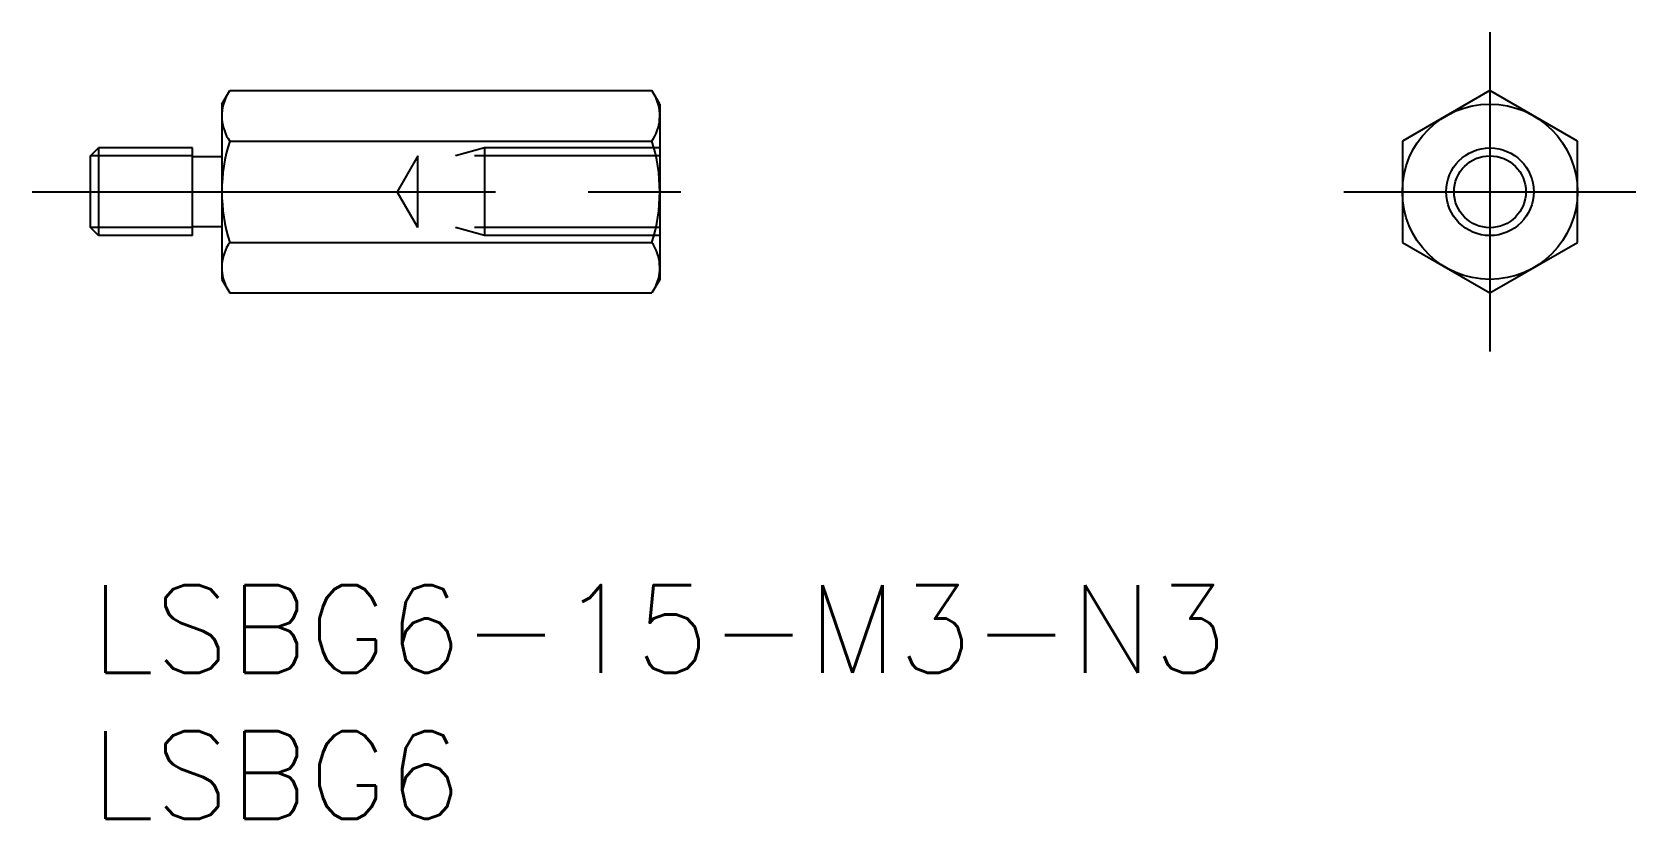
# Model space of a CAD drawing. Extents: x -2 to 52.9, y -8 to 18.9.
import ezdxf

# ---------------------------------------------------------------- set-up
doc = ezdxf.new("R2010")
doc.units = 0
doc.header["$LTSCALE"] = 0.5
doc.linetypes.add('CENTER', pattern=[50.8, 31.75, -6.35, 6.35, -6.35])
doc.linetypes.add('DASHED', pattern=[19.05, 12.7, -6.35])
for name, color, linetype in [('MSM_CENTER', 1, 'CENTER'), ('MSM_CONTINUOUS', 7, 'CONTINUOUS'), ('MSM_DASHED', 4, 'DASHED'), ('MSM_NARROW', 5, 'CONTINUOUS'), ('MSM_PART_NUMBER', 7, 'CONTINUOUS')]:
    doc.layers.add(name, color=color, linetype=linetype)
doc.styles.get("Standard").update_dxf_attribs({"font": 'txt.shx', "height": 3, "bigfont": 'bigfont.shx'})

# ---------------------------------------------------------------- blocks, each defined once
blk = doc.blocks.new('*U4')
at = {"layer": 'MSM_PART_NUMBER'}
blk.add_text('LSBG6-15-M3-N3', height=3, dxfattribs=at).set_placement((0, -3))
blk = doc.blocks.new('*U5')
at = {"layer": 'MSM_PART_NUMBER'}
blk.add_text('LSBG6', height=3, dxfattribs=at).set_placement((0, -8))

msp = doc.modelspace()

# ---------------------------------------------------------------- linework, layer by layer
at = {"layer": 'MSM_CENTER'}
for p, q in [((47.934, 18.928), (47.934, 8)), ((-2, 13.464), (21.5, 13.464)), ((42.934, 13.464), (52.934, 13.464))]:
    msp.add_line(p, q, dxfattribs=at)
at = {"layer": 'MSM_CONTINUOUS'}
for p, q in [((4.5, 16.464), (4.768, 16.928)), ((4.768, 16.928), (19.232, 16.928)), ((19.5, 16.464), (19.232, 16.928)), ((47.934, 16.928), (44.934, 15.196)), ((50.934, 15.196), (47.934, 16.928)), ((4.5, 16.464), (4.5, 10.464)), ((19.5, 16.464), (19.5, 10.464)), ((0, 14.694), (0.27, 14.964)), ((0.27, 14.964), (0.27, 11.964)), ((3.5, 14.964), (0.27, 14.964)), ((3.5, 11.964), (3.5, 14.964)), ((4.768, 15.196), (19.232, 15.196)), ((44.934, 15.196), (44.934, 11.732)), ((50.934, 11.732), (50.934, 15.196)), ((0, 12.235), (0, 14.694)), ((4.5, 14.664), (3.5, 14.664)), ((0.27, 11.964), (0, 12.235)), ((4.5, 12.264), (3.5, 12.264)), ((3.5, 11.964), (0.27, 11.964)), ((4.768, 11.732), (19.232, 11.732)), ((44.934, 11.732), (47.934, 10)), ((47.934, 10), (50.934, 11.732)), ((4.5, 10.464), (4.768, 10)), ((19.5, 10.464), (19.232, 10)), ((4.768, 10), (19.232, 10))]:
    msp.add_line(p, q, dxfattribs=at)
for radius in [3, 1.23]:
    msp.add_circle((47.934, 13.464), radius, dxfattribs=at)
for centre, radius, start, end in [((6.033, 16.062), 1.533, 154.3842, 214.3842), ((17.967, 16.062), 1.533, 325.6158, 25.6158), ((10.232, 13.464), 5.732, 162.412, 197.588), ((13.768, 13.464), 5.732, 342.412, 17.588), ((6.033, 10.866), 1.533, 145.6158, 205.6158), ((17.967, 10.866), 1.533, 334.3842, 34.3842)]:
    msp.add_arc(centre, radius, start, end, dxfattribs=at)
at = {"layer": 'MSM_DASHED'}
for p, q in [((13.5, 14.964), (12.5, 14.694)), ((19.5, 14.964), (13.5, 14.964)), ((13.5, 14.964), (13.5, 11.964)), ((11.21, 14.694), (10.5, 13.464)), ((19.5, 14.694), (11.21, 14.694)), ((11.21, 12.235), (11.21, 14.694)), ((11.21, 12.235), (10.5, 13.464)), ((19.5, 12.235), (11.21, 12.235)), ((13.5, 11.964), (12.5, 12.235)), ((19.5, 11.964), (13.5, 11.964))]:
    msp.add_line(p, q, dxfattribs=at)
at = {"layer": 'MSM_NARROW'}
for p, q in [((3.5, 14.694), (0, 14.694)), ((3.5, 12.235), (0, 12.235))]:
    msp.add_line(p, q, dxfattribs=at)
msp.add_circle((47.934, 13.464), 1.5, dxfattribs=at)

# ---------------------------------------------------------------- block references
at = {"layer": 'MSM_CONTINUOUS'}
for name in ['*U4', '*U5']:
    msp.add_blockref(name, (0, 0), dxfattribs=at)

doc.saveas('drawing.dxf')
